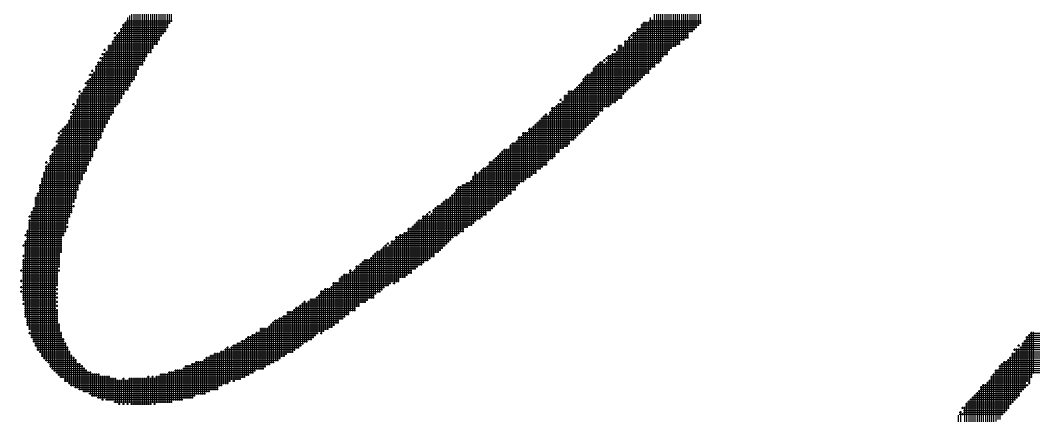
# Model space of a CAD drawing. Header units: feet. Extents: x 0 to 84100, y 0 to 59400.
# Drawn here: x 56824.1 to 57202.6, y 2799.3 to 2947 of the extents above; entities that cross this region are included whole.
import ezdxf

# ---------------------------------------------------------------- set-up
doc = ezdxf.new("R2010")
doc.units = ezdxf.units.FT
doc.header["$LTSCALE"] = 550
doc.header["$MEASUREMENT"] = 0
doc.layers.add('CX-MISC', color=2, linetype='CONTINUOUS')

# ---------------------------------------------------------------- blocks, each defined once
blk = doc.blocks.new('CXGLOGO-싸인2')
at = {"layer": 'CX-MISC'}
for p, q in [((9599.08, -1047.627), (9599.08, -1049.96)), ((9599.158, -1047.472), (9599.158, -1049.805)), ((9599.236, -1047.472), (9599.236, -1049.727)), ((9598.769, -1048.016), (9598.769, -1050.427)), ((9598.847, -1047.938), (9598.847, -1050.271)), ((9598.925, -1047.783), (9598.925, -1050.193)), ((9599.002, -1047.783), (9599.002, -1050.116)), ((9618.909, -1048.016), (9618.909, -1049.882)), ((9618.987, -1047.783), (9618.987, -1049.805)), ((9598.458, -1048.405), (9598.458, -1050.893)), ((9598.536, -1048.327), (9598.536, -1050.738)), ((9598.614, -1048.249), (9598.614, -1050.582)), ((9598.691, -1048.094), (9598.691, -1050.582)), ((9618.365, -1048.405), (9618.365, -1050.427)), ((9618.442, -1048.405), (9618.442, -1050.349)), ((9618.52, -1048.405), (9618.52, -1050.349)), ((9618.598, -1048.327), (9618.598, -1050.116)), ((9618.676, -1048.249), (9618.676, -1050.116)), ((9618.753, -1048.172), (9618.753, -1050.038)), ((9618.831, -1048.094), (9618.831, -1049.96)), ((9598.225, -1048.716), (9598.225, -1051.204)), ((9598.303, -1048.638), (9598.303, -1051.049)), ((9598.38, -1048.483), (9598.38, -1050.893)), ((9618.054, -1048.716), (9618.054, -1050.66)), ((9618.131, -1048.561), (9618.131, -1050.582)), ((9618.209, -1048.638), (9618.209, -1050.582)), ((9618.287, -1048.561), (9618.287, -1050.427)), ((9597.991, -1049.027), (9597.991, -1051.515)), ((9598.069, -1048.949), (9598.069, -1051.36)), ((9598.147, -1048.872), (9598.147, -1051.36)), ((9617.431, -1049.183), (9617.431, -1051.282)), ((9617.509, -1049.183), (9617.509, -1051.204)), ((9617.587, -1049.027), (9617.587, -1051.049)), ((9617.665, -1049.027), (9617.665, -1050.971)), ((9617.743, -1048.949), (9617.743, -1050.971)), ((9617.82, -1049.027), (9617.82, -1050.816)), ((9617.898, -1048.872), (9617.898, -1050.738)), ((9617.976, -1048.872), (9617.976, -1050.66)), ((9597.603, -1049.571), (9597.603, -1052.293)), ((9597.68, -1049.494), (9597.68, -1052.137)), ((9597.758, -1049.338), (9597.758, -1051.982)), ((9597.836, -1049.26), (9597.836, -1051.904)), ((9597.914, -1049.26), (9597.914, -1051.749)), ((9617.12, -1049.571), (9617.12, -1051.515)), ((9617.276, -1049.338), (9617.276, -1051.438)), ((9617.354, -1049.338), (9617.354, -1051.282)), ((9597.408, -1049.844), (9599.119, -1049.844)), ((9597.408, -1049.921), (9599.119, -1049.921)), ((9597.447, -1049.805), (9597.447, -1052.449)), ((9597.486, -1049.766), (9599.197, -1049.766)), ((9597.525, -1049.727), (9597.525, -1052.293)), ((9597.564, -1049.688), (9599.275, -1049.688)), ((9616.771, -1049.844), (9618.948, -1049.844)), ((9616.771, -1049.921), (9618.87, -1049.921)), ((9616.809, -1049.805), (9616.809, -1051.826)), ((9616.848, -1049.766), (9619.026, -1049.766)), ((9616.887, -1049.727), (9616.887, -1051.749)), ((9616.965, -1049.727), (9616.965, -1051.671)), ((9617.043, -1049.727), (9617.043, -1051.671)), ((9617.082, -1049.688), (9619.026, -1049.688)), ((9617.198, -1049.649), (9617.198, -1051.438)), ((9597.097, -1050.155), (9597.175, -1050.155)), ((9597.097, -1050.31), (9598.808, -1050.31)), ((9597.136, -1050.116), (9597.136, -1050.193)), ((9597.136, -1050.271), (9597.136, -1052.915)), ((9597.175, -1050.232), (9598.886, -1050.232)), ((9597.214, -1050.193), (9597.214, -1052.837)), ((9597.253, -1050.155), (9598.963, -1050.155)), ((9597.292, -1050.116), (9597.292, -1052.76)), ((9597.331, -1049.999), (9599.041, -1049.999)), ((9597.331, -1050.077), (9599.041, -1050.077)), ((9597.369, -1049.96), (9597.369, -1052.604)), ((9616.304, -1050.31), (9616.382, -1050.31)), ((9616.343, -1050.271), (9616.343, -1052.215)), ((9616.382, -1050.232), (9618.559, -1050.232)), ((9616.421, -1050.193), (9616.421, -1050.271)), ((9616.459, -1050.155), (9618.559, -1050.155)), ((9616.459, -1050.31), (9618.559, -1050.31)), ((9616.498, -1050.116), (9616.498, -1052.137)), ((9616.576, -1050.116), (9616.576, -1052.06)), ((9616.615, -1049.999), (9618.792, -1049.999)), ((9616.615, -1050.077), (9618.715, -1050.077)), ((9616.654, -1049.96), (9616.654, -1051.982)), ((9616.732, -1049.96), (9616.732, -1051.904)), ((9596.864, -1050.621), (9598.575, -1050.621)), ((9596.864, -1050.699), (9598.575, -1050.699)), ((9596.903, -1050.582), (9596.903, -1053.382)), ((9596.981, -1050.582), (9596.981, -1053.226)), ((9597.019, -1050.466), (9598.73, -1050.466)), ((9597.019, -1050.543), (9598.73, -1050.543)), ((9597.058, -1050.427), (9597.058, -1053.148)), ((9597.097, -1050.388), (9598.808, -1050.388)), ((9615.915, -1050.621), (9616.071, -1050.621)), ((9615.915, -1050.699), (9617.937, -1050.699)), ((9615.954, -1050.582), (9615.954, -1052.604)), ((9616.032, -1050.582), (9616.032, -1052.604)), ((9616.11, -1050.66), (9616.11, -1052.449)), ((9616.148, -1050.466), (9618.248, -1050.466)), ((9616.148, -1050.543), (9618.248, -1050.543)), ((9616.148, -1050.621), (9618.092, -1050.621)), ((9616.187, -1050.427), (9616.187, -1052.371)), ((9616.265, -1050.427), (9616.265, -1052.293)), ((9616.304, -1050.388), (9618.403, -1050.388)), ((9616.421, -1050.349), (9616.421, -1052.137)), ((9596.592, -1051.049), (9596.592, -1051.127)), ((9596.631, -1050.932), (9598.341, -1050.932)), ((9596.67, -1050.893), (9596.67, -1050.971)), ((9596.67, -1051.049), (9596.67, -1053.848)), ((9596.708, -1050.777), (9596.786, -1050.777)), ((9596.708, -1051.01), (9598.341, -1051.01)), ((9596.747, -1050.738), (9596.747, -1050.816)), ((9596.747, -1050.893), (9596.747, -1053.693)), ((9596.786, -1050.854), (9598.497, -1050.854)), ((9596.825, -1050.816), (9596.825, -1053.537)), ((9596.864, -1050.777), (9598.497, -1050.777)), ((9615.487, -1051.049), (9615.487, -1051.127)), ((9615.526, -1051.01), (9617.626, -1051.01)), ((9615.565, -1050.971), (9615.565, -1052.915)), ((9615.643, -1050.971), (9615.643, -1052.837)), ((9615.682, -1050.932), (9617.781, -1050.932)), ((9615.721, -1050.893), (9615.721, -1052.76)), ((9615.76, -1050.777), (9615.837, -1050.777)), ((9615.799, -1050.738), (9615.799, -1050.816)), ((9615.799, -1050.893), (9615.799, -1052.76)), ((9615.837, -1050.854), (9617.781, -1050.854)), ((9615.876, -1050.816), (9615.876, -1052.682)), ((9615.915, -1050.777), (9617.859, -1050.777)), ((9596.397, -1051.399), (9598.03, -1051.399)), ((9596.436, -1051.36), (9596.436, -1054.47)), ((9596.475, -1051.243), (9598.186, -1051.243)), ((9596.475, -1051.321), (9598.186, -1051.321)), ((9596.514, -1051.204), (9596.514, -1054.159)), ((9596.553, -1051.088), (9598.264, -1051.088)), ((9596.592, -1051.204), (9596.592, -1054.081)), ((9596.631, -1051.165), (9598.264, -1051.165)), ((9615.021, -1051.438), (9615.021, -1053.382)), ((9615.06, -1051.399), (9617.315, -1051.399)), ((9615.099, -1051.36), (9615.099, -1053.304)), ((9615.138, -1051.321), (9617.315, -1051.321)), ((9615.176, -1051.282), (9615.176, -1053.226)), ((9615.215, -1051.243), (9615.371, -1051.243)), ((9615.254, -1051.204), (9615.254, -1053.071)), ((9615.332, -1051.204), (9615.332, -1053.071)), ((9615.371, -1051.165), (9615.449, -1051.165)), ((9615.41, -1051.127), (9615.41, -1051.204)), ((9615.41, -1051.282), (9615.41, -1052.915)), ((9615.449, -1051.088), (9617.548, -1051.088)), ((9615.449, -1051.243), (9617.47, -1051.243)), ((9615.487, -1051.204), (9615.487, -1052.915)), ((9615.526, -1051.165), (9617.548, -1051.165)), ((9596.164, -1051.71), (9597.953, -1051.71)), ((9596.203, -1051.671), (9596.203, -1051.749)), ((9596.203, -1051.826), (9596.203, -1054.937)), ((9596.242, -1051.554), (9596.32, -1051.554)), ((9596.242, -1051.788), (9597.875, -1051.788)), ((9596.281, -1051.515), (9596.281, -1051.593)), ((9596.281, -1051.671), (9596.281, -1054.781)), ((9596.32, -1051.632), (9597.953, -1051.632)), ((9596.359, -1051.593), (9596.359, -1054.548)), ((9596.397, -1051.477), (9598.03, -1051.477)), ((9596.397, -1051.554), (9597.953, -1051.554)), ((9614.632, -1051.826), (9614.632, -1053.77)), ((9614.671, -1051.788), (9616.848, -1051.788)), ((9614.71, -1051.749), (9614.71, -1053.693)), ((9614.749, -1051.71), (9616.926, -1051.71)), ((9614.788, -1051.671), (9614.788, -1053.615)), ((9614.865, -1051.671), (9614.865, -1053.537)), ((9614.904, -1051.632), (9617.082, -1051.632)), ((9614.943, -1051.593), (9614.943, -1053.459)), ((9614.982, -1051.477), (9617.159, -1051.477)), ((9614.982, -1051.554), (9617.082, -1051.554)), ((9595.97, -1052.215), (9595.97, -1055.403)), ((9596.009, -1052.021), (9597.719, -1052.021)), ((9596.009, -1052.176), (9597.642, -1052.176)), ((9596.047, -1051.982), (9596.047, -1052.06)), ((9596.047, -1052.137), (9596.047, -1055.326)), ((9596.086, -1051.943), (9597.797, -1051.943)), ((9596.086, -1052.099), (9597.719, -1052.099)), ((9596.125, -1051.904), (9596.125, -1055.092)), ((9596.164, -1051.865), (9597.875, -1051.865)), ((9614.321, -1052.215), (9614.321, -1054.081)), ((9614.36, -1052.176), (9616.382, -1052.176)), ((9614.399, -1052.137), (9614.399, -1054.004)), ((9614.438, -1052.099), (9616.537, -1052.099)), ((9614.477, -1052.06), (9614.477, -1053.926)), ((9614.515, -1052.021), (9616.615, -1052.021)), ((9614.554, -1051.982), (9614.554, -1053.848)), ((9614.593, -1051.865), (9616.771, -1051.865)), ((9614.593, -1051.943), (9616.693, -1051.943)), ((9595.775, -1052.332), (9595.853, -1052.332)), ((9595.775, -1052.487), (9597.408, -1052.487)), ((9595.775, -1052.565), (9597.408, -1052.565)), ((9595.814, -1052.293), (9595.814, -1052.371)), ((9595.814, -1052.449), (9595.814, -1055.792)), ((9595.853, -1052.41), (9597.486, -1052.41)), ((9595.892, -1052.371), (9595.892, -1055.637)), ((9595.931, -1052.254), (9597.642, -1052.254)), ((9595.931, -1052.332), (9597.486, -1052.332)), ((9613.893, -1052.487), (9616.071, -1052.487)), ((9613.893, -1052.565), (9616.071, -1052.565)), ((9613.932, -1052.449), (9613.932, -1054.393)), ((9614.01, -1052.449), (9614.01, -1054.393)), ((9614.049, -1052.332), (9616.226, -1052.332)), ((9614.049, -1052.41), (9616.148, -1052.41)), ((9614.088, -1052.293), (9614.088, -1054.315)), ((9614.166, -1052.293), (9614.166, -1054.159)), ((9614.243, -1052.293), (9614.243, -1054.159)), ((9614.282, -1052.254), (9616.304, -1052.254)), ((9595.542, -1052.798), (9595.62, -1052.798)), ((9595.581, -1052.76), (9595.581, -1052.837)), ((9595.62, -1052.876), (9597.175, -1052.876)), ((9595.62, -1052.954), (9597.097, -1052.954)), ((9595.659, -1052.837), (9595.659, -1056.337)), ((9595.698, -1052.643), (9597.331, -1052.643)), ((9595.698, -1052.721), (9597.331, -1052.721)), ((9595.698, -1052.798), (9597.253, -1052.798)), ((9595.736, -1052.604), (9595.736, -1056.025)), ((9613.427, -1052.954), (9615.371, -1052.954)), ((9613.466, -1052.915), (9613.466, -1054.859)), ((9613.543, -1052.915), (9613.543, -1054.781)), ((9613.582, -1052.876), (9615.604, -1052.876)), ((9613.621, -1052.837), (9613.621, -1054.626)), ((9613.66, -1052.798), (9615.682, -1052.798)), ((9613.699, -1052.76), (9613.699, -1054.626)), ((9613.738, -1052.643), (9613.816, -1052.643)), ((9613.777, -1052.604), (9613.777, -1052.682)), ((9613.777, -1052.76), (9613.777, -1054.47)), ((9613.816, -1052.721), (9615.837, -1052.721)), ((9613.855, -1052.682), (9613.855, -1054.47)), ((9613.893, -1052.643), (9615.915, -1052.643)), ((9595.464, -1053.109), (9597.097, -1053.109)), ((9595.464, -1053.265), (9596.942, -1053.265)), ((9595.464, -1053.343), (9596.942, -1053.343)), ((9595.503, -1053.071), (9595.503, -1053.148)), ((9595.503, -1053.226), (9595.503, -1056.881)), ((9595.542, -1053.032), (9597.097, -1053.032)), ((9595.542, -1053.187), (9597.019, -1053.187)), ((9595.581, -1052.993), (9595.581, -1056.492)), ((9613.038, -1053.343), (9615.06, -1053.343)), ((9613.077, -1053.304), (9613.077, -1055.17)), ((9613.116, -1053.265), (9615.138, -1053.265)), ((9613.155, -1053.226), (9613.155, -1055.092)), ((9613.194, -1053.187), (9613.271, -1053.187)), ((9613.232, -1053.148), (9613.232, -1055.092)), ((9613.31, -1053.226), (9613.31, -1054.937)), ((9613.349, -1053.109), (9615.215, -1053.109)), ((9613.349, -1053.187), (9615.215, -1053.187)), ((9613.388, -1053.071), (9613.388, -1054.859)), ((9613.427, -1053.032), (9615.371, -1053.032)), ((9595.153, -1053.732), (9596.708, -1053.732)), ((9595.192, -1053.693), (9595.192, -1057.736)), ((9595.231, -1053.654), (9596.786, -1053.654)), ((9595.27, -1053.615), (9595.27, -1057.581)), ((9595.309, -1053.576), (9596.786, -1053.576)), ((9595.348, -1053.537), (9595.348, -1057.27)), ((9595.387, -1053.421), (9596.864, -1053.421)), ((9595.387, -1053.498), (9596.864, -1053.498)), ((9595.425, -1053.382), (9595.425, -1057.036)), ((9612.571, -1053.732), (9614.671, -1053.732)), ((9612.61, -1053.693), (9612.61, -1055.559)), ((9612.688, -1053.693), (9612.688, -1055.481)), ((9612.727, -1053.654), (9614.749, -1053.654)), ((9612.766, -1053.615), (9612.766, -1055.403)), ((9612.805, -1053.576), (9614.827, -1053.576)), ((9612.844, -1053.537), (9612.844, -1055.403)), ((9612.883, -1053.498), (9614.904, -1053.498)), ((9612.921, -1053.459), (9612.921, -1055.248)), ((9612.96, -1053.421), (9614.982, -1053.421)), ((9612.999, -1053.382), (9612.999, -1055.248)), ((9594.998, -1053.887), (9595.075, -1053.887)), ((9594.998, -1054.043), (9596.631, -1054.043)), ((9595.037, -1053.848), (9595.037, -1053.926)), ((9595.037, -1054.004), (9595.037, -1058.903)), ((9595.075, -1053.809), (9596.708, -1053.809)), ((9595.075, -1053.965), (9596.631, -1053.965)), ((9595.114, -1053.77), (9595.114, -1053.848)), ((9595.114, -1053.926), (9595.114, -1058.358)), ((9595.153, -1053.887), (9596.631, -1053.887)), ((9612.183, -1054.043), (9614.36, -1054.043)), ((9612.222, -1054.004), (9612.222, -1055.792)), ((9612.299, -1054.004), (9612.299, -1055.714)), ((9612.338, -1053.887), (9614.515, -1053.887)), ((9612.338, -1053.965), (9614.438, -1053.965)), ((9612.377, -1053.848), (9612.377, -1055.714)), ((9612.455, -1053.848), (9612.455, -1055.637)), ((9612.533, -1053.848), (9612.533, -1055.559)), ((9612.571, -1053.809), (9614.593, -1053.809)), ((9594.803, -1054.47), (9594.803, -1054.548)), ((9594.842, -1054.431), (9596.475, -1054.431)), ((9594.881, -1054.393), (9594.881, -1062.791)), ((9594.92, -1054.198), (9596.475, -1054.198)), ((9594.92, -1054.354), (9596.475, -1054.354)), ((9594.959, -1054.159), (9594.959, -1054.237)), ((9594.959, -1054.315), (9594.959, -1059.602)), ((9594.998, -1054.12), (9596.553, -1054.12)), ((9594.998, -1054.276), (9596.475, -1054.276)), ((9611.677, -1054.47), (9611.677, -1056.337)), ((9611.755, -1054.47), (9611.755, -1056.259)), ((9611.833, -1054.47), (9611.833, -1056.181)), ((9611.872, -1054.354), (9614.049, -1054.354)), ((9611.872, -1054.431), (9613.893, -1054.431)), ((9611.911, -1054.315), (9611.911, -1056.181)), ((9611.949, -1054.276), (9614.127, -1054.276)), ((9611.988, -1054.237), (9611.988, -1056.025)), ((9612.066, -1054.237), (9612.066, -1056.025)), ((9612.105, -1054.198), (9614.127, -1054.198)), ((9612.144, -1054.159), (9612.144, -1055.87)), ((9612.183, -1054.12), (9614.282, -1054.12)), ((9594.687, -1054.742), (9596.32, -1054.742)), ((9594.687, -1054.82), (9596.242, -1054.82)), ((9594.726, -1054.704), (9594.726, -1062.635)), ((9594.764, -1054.509), (9596.397, -1054.509)), ((9594.764, -1054.665), (9596.32, -1054.665)), ((9594.803, -1054.626), (9594.803, -1062.713)), ((9594.842, -1054.587), (9596.32, -1054.587)), ((9611.288, -1054.859), (9611.288, -1056.648)), ((9611.327, -1054.82), (9613.505, -1054.82)), ((9611.366, -1054.781), (9611.366, -1056.57)), ((9611.405, -1054.742), (9613.582, -1054.742)), ((9611.444, -1054.704), (9611.444, -1056.492)), ((9611.483, -1054.665), (9613.582, -1054.665)), ((9611.522, -1054.626), (9611.522, -1056.414)), ((9611.561, -1054.587), (9613.738, -1054.587)), ((9611.599, -1054.548), (9611.599, -1056.414)), ((9611.638, -1054.509), (9613.738, -1054.509)), ((9594.531, -1054.976), (9594.609, -1054.976)), ((9594.531, -1055.131), (9596.086, -1055.131)), ((9594.531, -1055.209), (9596.086, -1055.209)), ((9594.57, -1054.937), (9594.57, -1055.015)), ((9594.57, -1055.092), (9594.57, -1062.402)), ((9594.609, -1055.053), (9596.164, -1055.053)), ((9594.648, -1055.015), (9594.648, -1062.48)), ((9594.687, -1054.898), (9596.242, -1054.898)), ((9594.687, -1054.976), (9596.164, -1054.976)), ((9610.822, -1055.248), (9610.822, -1057.036)), ((9610.861, -1055.209), (9613.038, -1055.209)), ((9610.9, -1055.17), (9610.9, -1056.959)), ((9610.977, -1055.17), (9610.977, -1056.959)), ((9611.016, -1055.131), (9613.116, -1055.131)), ((9611.055, -1055.092), (9611.055, -1056.803)), ((9611.094, -1054.976), (9613.271, -1054.976)), ((9611.094, -1055.053), (9613.271, -1055.053)), ((9611.133, -1054.937), (9611.133, -1056.803)), ((9611.211, -1054.937), (9611.211, -1056.725)), ((9611.25, -1054.898), (9613.349, -1054.898)), ((9594.376, -1055.598), (9595.931, -1055.598)), ((9594.415, -1055.559), (9594.415, -1062.246)), ((9594.453, -1055.365), (9596.009, -1055.365)), ((9594.453, -1055.442), (9595.931, -1055.442)), ((9594.453, -1055.52), (9595.931, -1055.52)), ((9594.492, -1055.326), (9594.492, -1062.324)), ((9594.531, -1055.287), (9596.086, -1055.287)), ((9610.472, -1055.52), (9612.649, -1055.52)), ((9610.472, -1055.598), (9612.494, -1055.598)), ((9610.511, -1055.481), (9610.511, -1057.27)), ((9610.55, -1055.365), (9610.627, -1055.365)), ((9610.55, -1055.442), (9612.727, -1055.442)), ((9610.589, -1055.326), (9610.589, -1057.192)), ((9610.666, -1055.403), (9610.666, -1057.114)), ((9610.705, -1055.365), (9612.883, -1055.365)), ((9610.744, -1055.326), (9610.744, -1057.114)), ((9610.783, -1055.287), (9612.883, -1055.287)), ((9594.298, -1055.831), (9595.775, -1055.831)), ((9594.298, -1055.909), (9595.775, -1055.909)), ((9594.298, -1055.987), (9595.775, -1055.987)), ((9594.337, -1055.792), (9594.337, -1062.091)), ((9594.376, -1055.676), (9595.853, -1055.676)), ((9594.376, -1055.753), (9595.853, -1055.753)), ((9609.85, -1055.987), (9612.105, -1055.987)), ((9609.889, -1055.948), (9609.889, -1057.736)), ((9609.928, -1055.909), (9612.105, -1055.909)), ((9609.967, -1055.87), (9609.967, -1057.658)), ((9610.044, -1055.87), (9610.044, -1057.581)), ((9610.083, -1055.831), (9612.183, -1055.831)), ((9610.122, -1055.792), (9610.122, -1057.581)), ((9610.2, -1055.792), (9610.2, -1057.425)), ((9610.239, -1055.753), (9612.26, -1055.753)), ((9610.278, -1055.714), (9610.278, -1057.425)), ((9610.355, -1055.714), (9610.355, -1057.347)), ((9610.394, -1055.676), (9612.416, -1055.676)), ((9610.433, -1055.637), (9610.433, -1057.347)), ((9594.142, -1056.298), (9595.698, -1056.298)), ((9594.142, -1056.375), (9595.62, -1056.375)), ((9594.181, -1056.259), (9594.181, -1061.857)), ((9594.22, -1056.142), (9595.698, -1056.142)), ((9594.22, -1056.22), (9595.698, -1056.22)), ((9594.259, -1056.103), (9594.259, -1062.013)), ((9594.298, -1056.064), (9595.698, -1056.064)), ((9609.461, -1056.375), (9611.638, -1056.375)), ((9609.5, -1056.337), (9609.5, -1058.047)), ((9609.578, -1056.337), (9609.578, -1057.969)), ((9609.617, -1056.298), (9611.716, -1056.298)), ((9609.655, -1056.259), (9609.655, -1057.892)), ((9609.694, -1056.22), (9611.794, -1056.22)), ((9609.733, -1056.181), (9609.733, -1057.814)), ((9609.772, -1056.142), (9611.949, -1056.142)), ((9609.811, -1056.103), (9609.811, -1057.736)), ((9609.85, -1056.064), (9611.949, -1056.064)), ((9594.065, -1056.686), (9595.542, -1056.686)), ((9594.103, -1056.648), (9594.103, -1061.702)), ((9594.142, -1056.453), (9595.62, -1056.453)), ((9594.142, -1056.531), (9595.542, -1056.531)), ((9594.142, -1056.609), (9595.62, -1056.609)), ((9595.581, -1056.57), (9595.581, -1056.648)), ((9609.033, -1056.725), (9609.033, -1058.514)), ((9609.072, -1056.686), (9611.25, -1056.686)), ((9609.111, -1056.648), (9609.111, -1058.358)), ((9609.15, -1056.609), (9611.327, -1056.609)), ((9609.189, -1056.57), (9609.189, -1058.358)), ((9609.267, -1056.57), (9609.267, -1058.281)), ((9609.306, -1056.531), (9611.405, -1056.531)), ((9609.344, -1056.492), (9609.344, -1058.203)), ((9609.383, -1056.453), (9611.483, -1056.453)), ((9609.422, -1056.414), (9609.422, -1058.125)), ((9593.909, -1056.997), (9595.464, -1056.997)), ((9593.948, -1056.959), (9593.948, -1057.036)), ((9593.948, -1057.114), (9593.948, -1061.235)), ((9593.987, -1056.842), (9595.542, -1056.842)), ((9593.987, -1056.92), (9595.464, -1056.92)), ((9593.987, -1057.075), (9595.387, -1057.075)), ((9594.026, -1056.803), (9594.026, -1061.546)), ((9594.065, -1056.764), (9595.542, -1056.764)), ((9608.489, -1057.114), (9608.489, -1058.825)), ((9608.567, -1057.114), (9608.567, -1058.825)), ((9608.606, -1056.997), (9610.861, -1056.997)), ((9608.606, -1057.075), (9610.783, -1057.075)), ((9608.645, -1056.959), (9608.645, -1058.747)), ((9608.722, -1056.959), (9608.722, -1058.669)), ((9608.761, -1056.92), (9608.839, -1056.92)), ((9608.8, -1056.881), (9608.8, -1058.669)), ((9608.839, -1056.842), (9608.917, -1056.842)), ((9608.878, -1056.803), (9608.878, -1056.881)), ((9608.878, -1056.959), (9608.878, -1058.592)), ((9608.917, -1056.92), (9611.016, -1056.92)), ((9608.956, -1056.881), (9608.956, -1058.514)), ((9608.995, -1056.764), (9611.172, -1056.764)), ((9608.995, -1056.842), (9611.016, -1056.842)), ((9593.87, -1057.503), (9593.87, -1061.08)), ((9593.909, -1057.153), (9595.387, -1057.153)), ((9593.909, -1057.231), (9595.387, -1057.231)), ((9593.909, -1057.309), (9595.309, -1057.309)), ((9593.909, -1057.386), (9595.387, -1057.386)), ((9593.909, -1057.464), (9595.309, -1057.464)), ((9595.348, -1057.347), (9595.348, -1057.425)), ((9608.061, -1057.464), (9610.161, -1057.464)), ((9608.1, -1057.425), (9608.1, -1059.136)), ((9608.178, -1057.425), (9608.178, -1059.136)), ((9608.217, -1057.386), (9610.316, -1057.386)), ((9608.256, -1057.347), (9608.256, -1058.98)), ((9608.295, -1057.309), (9610.472, -1057.309)), ((9608.334, -1057.27), (9608.334, -1058.98)), ((9608.372, -1057.231), (9610.55, -1057.231)), ((9608.411, -1057.192), (9608.411, -1058.903)), ((9608.45, -1057.153), (9610.627, -1057.153)), ((9593.754, -1057.697), (9595.231, -1057.697)), ((9593.792, -1057.658), (9593.792, -1057.736)), ((9593.792, -1057.892), (9593.792, -1060.769)), ((9593.831, -1057.542), (9595.309, -1057.542)), ((9593.831, -1057.62), (9595.231, -1057.62)), ((9593.831, -1057.775), (9595.153, -1057.775)), ((9593.831, -1057.853), (9595.153, -1057.853)), ((9607.478, -1057.892), (9607.478, -1059.447)), ((9607.556, -1057.892), (9607.556, -1059.525)), ((9607.595, -1057.775), (9609.772, -1057.775)), ((9607.595, -1057.853), (9609.694, -1057.853)), ((9607.634, -1057.736), (9607.634, -1059.447)), ((9607.711, -1057.736), (9607.711, -1059.447)), ((9607.75, -1057.697), (9609.928, -1057.697)), ((9607.789, -1057.658), (9607.789, -1059.291)), ((9607.867, -1057.658), (9607.867, -1059.291)), ((9607.906, -1057.62), (9610.005, -1057.62)), ((9607.945, -1057.581), (9607.945, -1059.291)), ((9608.023, -1057.581), (9608.023, -1059.214)), ((9608.061, -1057.542), (9610.161, -1057.542)), ((9593.676, -1058.086), (9595.153, -1058.086)), ((9593.715, -1058.047), (9593.715, -1058.125)), ((9593.754, -1057.931), (9595.153, -1057.931)), ((9593.754, -1058.008), (9595.153, -1058.008)), ((9593.754, -1058.164), (9595.153, -1058.164)), ((9593.754, -1058.242), (9595.153, -1058.242)), ((9607.051, -1058.242), (9609.306, -1058.242)), ((9607.089, -1058.203), (9607.089, -1059.758)), ((9607.128, -1058.164), (9609.383, -1058.164)), ((9607.167, -1058.125), (9607.167, -1059.68)), ((9607.206, -1058.086), (9607.284, -1058.086)), ((9607.245, -1058.047), (9607.245, -1059.602)), ((9607.284, -1058.008), (9607.362, -1058.008)), ((9607.323, -1057.969), (9607.323, -1058.047)), ((9607.323, -1058.125), (9607.323, -1059.602)), ((9607.362, -1058.086), (9609.461, -1058.086)), ((9607.4, -1058.047), (9607.4, -1059.525)), ((9607.439, -1057.931), (9609.617, -1057.931)), ((9607.439, -1058.008), (9609.539, -1058.008)), ((9593.676, -1058.475), (9595.075, -1058.475)), ((9593.676, -1058.63), (9595.075, -1058.63)), ((9593.715, -1058.436), (9593.715, -1058.514)), ((9593.715, -1058.592), (9593.715, -1060.147)), ((9593.754, -1058.319), (9595.153, -1058.319)), ((9593.754, -1058.397), (9595.075, -1058.397)), ((9593.754, -1058.553), (9595.075, -1058.553)), ((9606.428, -1058.63), (9608.839, -1058.63)), ((9606.467, -1058.592), (9606.467, -1060.225)), ((9606.545, -1058.592), (9606.545, -1060.147)), ((9606.623, -1058.592), (9606.623, -1060.069)), ((9606.662, -1058.553), (9608.917, -1058.553)), ((9606.701, -1058.514), (9606.701, -1060.069)), ((9606.739, -1058.475), (9609.072, -1058.475)), ((9606.778, -1058.436), (9606.778, -1060.069)), ((9606.817, -1058.397), (9609.072, -1058.397)), ((9606.856, -1058.358), (9606.856, -1059.913)), ((9606.895, -1058.319), (9609.228, -1058.319)), ((9606.934, -1058.281), (9606.934, -1059.836)), ((9607.012, -1058.281), (9607.012, -1059.836)), ((9593.598, -1059.019), (9595.075, -1059.019)), ((9593.637, -1058.98), (9593.637, -1059.058)), ((9593.676, -1058.708), (9595.075, -1058.708)), ((9593.676, -1058.786), (9595.075, -1058.786)), ((9593.676, -1058.864), (9595.075, -1058.864)), ((9593.676, -1058.941), (9594.998, -1058.941)), ((9595.037, -1058.98), (9595.037, -1059.058)), ((9605.884, -1059.019), (9605.962, -1059.019)), ((9605.923, -1058.98), (9605.923, -1060.536)), ((9606.04, -1059.019), (9608.217, -1059.019)), ((9606.079, -1058.98), (9606.079, -1060.536)), ((9606.117, -1058.864), (9608.45, -1058.864)), ((9606.117, -1058.941), (9608.372, -1058.941)), ((9606.156, -1058.825), (9606.156, -1060.38)), ((9606.234, -1058.825), (9606.234, -1060.38)), ((9606.273, -1058.786), (9608.606, -1058.786)), ((9606.312, -1058.747), (9606.312, -1060.225)), ((9606.351, -1058.708), (9608.683, -1058.708)), ((9606.39, -1058.669), (9606.39, -1060.225)), ((9593.598, -1059.408), (9594.998, -1059.408)), ((9593.637, -1059.369), (9593.637, -1059.447)), ((9593.676, -1059.097), (9594.998, -1059.097)), ((9593.676, -1059.175), (9594.998, -1059.175)), ((9593.676, -1059.253), (9594.998, -1059.253)), ((9593.676, -1059.33), (9594.998, -1059.33)), ((9605.495, -1059.33), (9607.75, -1059.33)), ((9605.495, -1059.408), (9607.75, -1059.408)), ((9605.534, -1059.291), (9605.534, -1060.847)), ((9605.573, -1059.253), (9607.984, -1059.253)), ((9605.612, -1059.214), (9605.612, -1060.847)), ((9605.651, -1059.175), (9608.061, -1059.175)), ((9605.69, -1059.136), (9605.69, -1060.769)), ((9605.767, -1059.136), (9605.767, -1060.691)), ((9605.845, -1059.136), (9605.845, -1060.691)), ((9605.884, -1059.097), (9608.217, -1059.097)), ((9606.001, -1059.058), (9606.001, -1060.536)), ((9593.598, -1059.641), (9594.92, -1059.641)), ((9593.637, -1059.602), (9593.637, -1059.68)), ((9593.637, -1059.758), (9593.637, -1059.836)), ((9593.676, -1059.486), (9594.998, -1059.486)), ((9593.676, -1059.564), (9594.998, -1059.564)), ((9593.676, -1059.719), (9594.998, -1059.719)), ((9594.959, -1059.68), (9594.959, -1059.758)), ((9604.834, -1059.758), (9604.834, -1061.391)), ((9604.912, -1059.758), (9604.912, -1061.313)), ((9604.951, -1059.719), (9607.128, -1059.719)), ((9604.99, -1059.68), (9604.99, -1061.235)), ((9605.068, -1059.68), (9605.068, -1061.235)), ((9605.145, -1059.68), (9605.145, -1061.158)), ((9605.184, -1059.641), (9607.206, -1059.641)), ((9605.223, -1059.602), (9605.223, -1061.158)), ((9605.262, -1059.486), (9607.439, -1059.486)), ((9605.262, -1059.564), (9607.362, -1059.564)), ((9605.301, -1059.447), (9605.301, -1061.08)), ((9605.379, -1059.447), (9605.379, -1061.002)), ((9605.456, -1059.447), (9605.456, -1061.002)), ((9607.517, -1059.486), (9607.595, -1059.486)), ((9593.598, -1059.797), (9594.92, -1059.797)), ((9593.676, -1059.875), (9594.998, -1059.875)), ((9593.676, -1059.952), (9594.92, -1059.952)), ((9593.676, -1060.03), (9594.998, -1060.03)), ((9593.676, -1060.108), (9594.92, -1060.108)), ((9594.959, -1059.836), (9594.959, -1059.913)), ((9594.959, -1059.991), (9594.959, -1060.069)), ((9594.959, -1060.147), (9594.959, -1060.225)), ((9604.212, -1060.147), (9604.212, -1061.702)), ((9604.368, -1060.147), (9604.368, -1061.624)), ((9604.407, -1060.108), (9606.584, -1060.108)), ((9604.446, -1060.069), (9604.446, -1061.624)), ((9604.523, -1060.069), (9604.523, -1061.546)), ((9604.601, -1060.069), (9604.601, -1061.469)), ((9604.64, -1060.03), (9606.817, -1060.03)), ((9604.679, -1059.991), (9604.679, -1061.391)), ((9604.718, -1059.952), (9606.817, -1059.952)), ((9604.757, -1059.913), (9604.757, -1061.313)), ((9604.795, -1059.797), (9607.051, -1059.797)), ((9604.795, -1059.875), (9606.895, -1059.875)), ((9593.676, -1060.263), (9594.92, -1060.263)), ((9593.715, -1060.225), (9593.715, -1060.302)), ((9593.754, -1060.186), (9594.998, -1060.186)), ((9593.754, -1060.341), (9594.998, -1060.341)), ((9593.754, -1060.419), (9594.92, -1060.419)), ((9593.754, -1060.497), (9594.998, -1060.497)), ((9594.959, -1060.302), (9594.959, -1060.38)), ((9594.959, -1060.458), (9594.959, -1062.868)), ((9603.59, -1060.536), (9603.59, -1062.091)), ((9603.668, -1060.536), (9603.668, -1062.091)), ((9603.746, -1060.536), (9603.746, -1062.091)), ((9603.785, -1060.497), (9606.117, -1060.497)), ((9603.823, -1060.458), (9603.823, -1062.013)), ((9603.862, -1060.419), (9606.117, -1060.419)), ((9603.901, -1060.38), (9603.901, -1061.935)), ((9603.979, -1060.38), (9603.979, -1061.935)), ((9604.018, -1060.341), (9606.273, -1060.341)), ((9604.057, -1060.302), (9604.057, -1061.857)), ((9604.096, -1060.263), (9606.273, -1060.263)), ((9604.135, -1060.225), (9604.135, -1061.78)), ((9604.173, -1060.186), (9604.251, -1060.186)), ((9604.29, -1060.225), (9604.29, -1061.702)), ((9604.329, -1060.186), (9606.506, -1060.186)), ((9593.754, -1060.574), (9594.998, -1060.574)), ((9593.754, -1060.652), (9594.998, -1060.652)), ((9593.754, -1060.73), (9594.998, -1060.73)), ((9593.831, -1060.808), (9594.998, -1060.808)), ((9593.831, -1060.885), (9594.998, -1060.885)), ((9603.046, -1060.924), (9603.046, -1062.48)), ((9603.085, -1060.885), (9605.495, -1060.885)), ((9603.124, -1060.847), (9603.124, -1062.402)), ((9603.201, -1060.847), (9603.201, -1062.402)), ((9603.24, -1060.808), (9605.651, -1060.808)), ((9603.279, -1060.769), (9603.279, -1062.324)), ((9603.357, -1060.769), (9603.357, -1062.246)), ((9603.396, -1060.73), (9605.729, -1060.73)), ((9603.435, -1060.691), (9603.435, -1062.246)), ((9603.512, -1060.691), (9603.512, -1062.169)), ((9603.551, -1060.574), (9605.884, -1060.574)), ((9603.551, -1060.652), (9605.884, -1060.652)), ((9593.831, -1060.963), (9594.998, -1060.963)), ((9593.831, -1061.041), (9595.075, -1061.041)), ((9593.909, -1061.119), (9595.075, -1061.119)), ((9593.909, -1061.197), (9595.075, -1061.197)), ((9593.987, -1061.274), (9595.075, -1061.274)), ((9595.037, -1061.002), (9595.037, -1062.946)), ((9602.54, -1061.197), (9605.107, -1061.197)), ((9602.54, -1061.274), (9604.951, -1061.274)), ((9602.579, -1061.158), (9602.579, -1062.713)), ((9602.657, -1061.158), (9602.657, -1062.713)), ((9602.735, -1061.158), (9602.735, -1062.635)), ((9602.813, -1061.158), (9602.813, -1062.557)), ((9602.851, -1061.119), (9605.262, -1061.119)), ((9602.89, -1061.08), (9602.89, -1062.557)), ((9602.929, -1061.041), (9605.34, -1061.041)), ((9602.968, -1061.002), (9602.968, -1062.48)), ((9603.007, -1060.963), (9605.495, -1060.963)), ((9593.909, -1061.352), (9595.153, -1061.352)), ((9593.948, -1061.313), (9593.948, -1061.391)), ((9593.987, -1061.43), (9595.153, -1061.43)), ((9593.987, -1061.508), (9595.153, -1061.508)), ((9594.065, -1061.585), (9595.231, -1061.585)), ((9594.065, -1061.663), (9595.231, -1061.663)), ((9595.114, -1061.313), (9595.114, -1063.024)), ((9595.192, -1061.546), (9595.192, -1063.024)), ((9601.841, -1061.663), (9604.329, -1061.663)), ((9601.879, -1061.624), (9601.879, -1063.024)), ((9601.957, -1061.624), (9601.957, -1063.024)), ((9601.996, -1061.585), (9604.484, -1061.585)), ((9602.035, -1061.546), (9602.035, -1062.946)), ((9602.074, -1061.508), (9604.562, -1061.508)), ((9602.113, -1061.469), (9602.113, -1062.946)), ((9602.191, -1061.469), (9602.191, -1062.868)), ((9602.229, -1061.43), (9604.64, -1061.43)), ((9602.268, -1061.391), (9602.268, -1062.868)), ((9602.346, -1061.391), (9602.346, -1062.791)), ((9602.385, -1061.352), (9604.718, -1061.352)), ((9602.424, -1061.313), (9602.424, -1062.713)), ((9602.502, -1061.313), (9602.502, -1062.713)), ((9604.795, -1061.352), (9604.873, -1061.352)), ((9631.078, -1061.663), (9632.711, -1061.663)), ((9631.117, -1061.624), (9631.117, -1063.413)), ((9631.156, -1061.508), (9632.867, -1061.508)), ((9631.156, -1061.585), (9632.789, -1061.585)), ((9631.195, -1061.469), (9631.195, -1063.179)), ((9631.234, -1061.43), (9632.945, -1061.43)), ((9631.273, -1061.391), (9631.273, -1063.257)), ((9631.312, -1061.352), (9633.1, -1061.352)), ((9631.351, -1061.313), (9631.351, -1063.024)), ((9631.428, -1061.313), (9631.428, -1062.868)), ((9594.142, -1061.741), (9595.309, -1061.741)), ((9594.142, -1061.819), (9595.309, -1061.819)), ((9594.22, -1061.896), (9595.387, -1061.896)), ((9594.22, -1061.974), (9595.387, -1061.974)), ((9594.298, -1062.052), (9595.464, -1062.052)), ((9595.27, -1061.702), (9595.27, -1063.179)), ((9595.348, -1061.857), (9595.348, -1063.179)), ((9595.425, -1062.013), (9595.425, -1063.257)), ((9601.063, -1062.052), (9603.785, -1062.052)), ((9601.102, -1062.013), (9601.102, -1063.335)), ((9601.18, -1062.013), (9601.18, -1063.257)), ((9601.219, -1061.974), (9603.862, -1061.974)), ((9601.257, -1061.935), (9601.257, -1063.257)), ((9601.296, -1061.896), (9601.374, -1061.896)), ((9601.335, -1061.857), (9601.335, -1063.257)), ((9601.413, -1061.935), (9601.413, -1063.179)), ((9601.452, -1061.896), (9604.018, -1061.896)), ((9601.491, -1061.857), (9601.491, -1063.102)), ((9601.53, -1061.819), (9604.096, -1061.819)), ((9601.568, -1061.78), (9601.568, -1063.179)), ((9601.646, -1061.78), (9601.646, -1063.102)), ((9601.685, -1061.741), (9604.173, -1061.741)), ((9601.724, -1061.702), (9601.724, -1063.102)), ((9601.802, -1061.702), (9601.802, -1063.102)), ((9630.69, -1061.974), (9632.4, -1061.974)), ((9630.728, -1061.935), (9630.728, -1062.013)), ((9630.767, -1062.052), (9632.4, -1062.052)), ((9630.806, -1061.935), (9630.806, -1063.801)), ((9630.845, -1061.819), (9630.923, -1061.819)), ((9630.884, -1061.78), (9630.884, -1061.857)), ((9630.884, -1061.935), (9630.884, -1063.724)), ((9630.923, -1061.896), (9632.556, -1061.896)), ((9630.962, -1061.857), (9630.962, -1063.568)), ((9631.001, -1061.741), (9632.711, -1061.741)), ((9631.001, -1061.819), (9632.4, -1061.819)), ((9631.039, -1061.702), (9631.039, -1063.49)), ((9594.376, -1062.13), (9595.464, -1062.13)), ((9594.376, -1062.207), (9595.542, -1062.207)), ((9594.453, -1062.285), (9595.62, -1062.285)), ((9594.531, -1062.363), (9595.698, -1062.363)), ((9595.503, -1062.169), (9595.503, -1063.335)), ((9595.581, -1062.246), (9595.581, -1063.335)), ((9595.659, -1062.324), (9595.659, -1063.413)), ((9600.169, -1062.402), (9600.169, -1063.646)), ((9600.247, -1062.402), (9600.247, -1063.646)), ((9600.324, -1062.402), (9600.324, -1063.646)), ((9600.402, -1062.402), (9600.402, -1063.646)), ((9600.441, -1062.363), (9603.24, -1062.363)), ((9600.48, -1062.324), (9600.48, -1063.646)), ((9600.519, -1062.285), (9603.318, -1062.285)), ((9600.558, -1062.246), (9600.558, -1063.568)), ((9600.635, -1062.246), (9600.635, -1063.568)), ((9600.674, -1062.207), (9603.474, -1062.207)), ((9600.713, -1062.169), (9600.713, -1063.49)), ((9600.791, -1062.169), (9600.791, -1063.49)), ((9600.83, -1062.13), (9603.551, -1062.13)), ((9600.869, -1062.091), (9600.869, -1063.49)), ((9600.946, -1062.091), (9600.946, -1063.49)), ((9601.024, -1062.091), (9601.024, -1063.335)), ((9630.34, -1062.402), (9630.34, -1064.346)), ((9630.417, -1062.402), (9630.417, -1064.268)), ((9630.456, -1062.363), (9632.089, -1062.363)), ((9630.495, -1062.324), (9630.495, -1064.19)), ((9630.534, -1062.285), (9632.167, -1062.285)), ((9630.573, -1062.246), (9630.573, -1064.035)), ((9630.612, -1062.13), (9632.089, -1062.13)), ((9630.612, -1062.207), (9632.245, -1062.207)), ((9630.651, -1062.091), (9630.651, -1063.957)), ((9630.728, -1062.091), (9630.728, -1063.879)), ((9594.609, -1062.441), (9595.698, -1062.441)), ((9594.687, -1062.518), (9595.853, -1062.518)), ((9594.687, -1062.596), (9595.931, -1062.596)), ((9594.764, -1062.674), (9596.009, -1062.674)), ((9594.842, -1062.752), (9596.086, -1062.752)), ((9595.736, -1062.48), (9595.736, -1063.413)), ((9595.814, -1062.48), (9595.814, -1063.49)), ((9595.892, -1062.557), (9595.892, -1063.49)), ((9595.97, -1062.635), (9595.97, -1063.568)), ((9596.047, -1062.713), (9596.047, -1063.568)), ((9596.125, -1062.791), (9596.125, -1063.568)), ((9596.203, -1062.791), (9596.203, -1063.646)), ((9599.158, -1062.791), (9599.158, -1063.957)), ((9599.236, -1062.791), (9599.236, -1063.957)), ((9599.313, -1062.791), (9599.313, -1063.879)), ((9599.352, -1062.752), (9602.385, -1062.752)), ((9599.391, -1062.713), (9599.391, -1063.879)), ((9599.469, -1062.713), (9599.469, -1063.879)), ((9599.547, -1062.713), (9599.547, -1063.879)), ((9599.624, -1062.713), (9599.624, -1063.879)), ((9599.663, -1062.674), (9602.696, -1062.674)), ((9599.702, -1062.635), (9599.702, -1063.801)), ((9599.741, -1062.596), (9602.774, -1062.596)), ((9599.78, -1062.557), (9599.78, -1063.801)), ((9599.858, -1062.557), (9599.858, -1063.801)), ((9599.935, -1062.557), (9599.935, -1063.801)), ((9599.974, -1062.518), (9602.929, -1062.518)), ((9600.013, -1062.48), (9600.013, -1063.801)), ((9600.091, -1062.48), (9600.091, -1063.724)), ((9600.13, -1062.441), (9603.085, -1062.441)), ((9629.99, -1062.752), (9631.7, -1062.752)), ((9630.029, -1062.713), (9630.029, -1064.657)), ((9630.106, -1062.713), (9630.106, -1064.579)), ((9630.145, -1062.596), (9631.7, -1062.596)), ((9630.145, -1062.674), (9631.778, -1062.674)), ((9630.184, -1062.557), (9630.184, -1064.579)), ((9630.223, -1062.518), (9631.778, -1062.518)), ((9630.262, -1062.48), (9630.262, -1064.424)), ((9630.301, -1062.441), (9631.856, -1062.441)), ((9594.92, -1062.829), (9596.242, -1062.829)), ((9594.998, -1062.907), (9596.553, -1062.907)), ((9595.075, -1062.985), (9596.942, -1062.985)), ((9595.231, -1063.063), (9597.175, -1063.063)), ((9595.231, -1063.141), (9601.452, -1063.141)), ((9596.281, -1062.868), (9596.281, -1063.724)), ((9596.359, -1062.868), (9596.359, -1063.724)), ((9596.436, -1062.868), (9596.436, -1063.724)), ((9596.514, -1062.868), (9596.514, -1063.801)), ((9596.592, -1062.946), (9596.592, -1063.801)), ((9596.67, -1062.946), (9596.67, -1063.879)), ((9596.747, -1062.946), (9596.747, -1063.801)), ((9596.825, -1062.946), (9596.825, -1063.879)), ((9596.903, -1062.946), (9596.903, -1063.879)), ((9596.981, -1063.024), (9596.981, -1063.879)), ((9597.058, -1063.024), (9597.058, -1063.879)), ((9597.136, -1063.024), (9597.136, -1063.957)), ((9597.214, -1063.102), (9597.214, -1063.957)), ((9597.292, -1063.102), (9597.292, -1064.035)), ((9597.369, -1063.102), (9597.369, -1063.957)), ((9597.408, -1063.063), (9597.486, -1063.063)), ((9597.447, -1063.024), (9597.447, -1064.035)), ((9597.525, -1063.102), (9597.525, -1063.957)), ((9597.603, -1063.102), (9597.603, -1064.035)), ((9597.642, -1063.063), (9601.841, -1063.063)), ((9597.68, -1063.024), (9597.68, -1063.957)), ((9597.758, -1063.024), (9597.758, -1064.035)), ((9597.836, -1063.024), (9597.836, -1064.035)), ((9597.914, -1063.024), (9597.914, -1064.035)), ((9597.991, -1063.024), (9597.991, -1064.035)), ((9598.069, -1063.024), (9598.069, -1064.035)), ((9598.147, -1063.024), (9598.147, -1064.035)), ((9598.225, -1063.024), (9598.225, -1064.035)), ((9598.303, -1063.024), (9598.303, -1064.035)), ((9598.341, -1062.985), (9598.419, -1062.985)), ((9598.38, -1062.946), (9598.38, -1064.035)), ((9598.458, -1063.024), (9598.458, -1064.035)), ((9598.497, -1062.985), (9598.575, -1062.985)), ((9598.536, -1062.946), (9598.536, -1063.957)), ((9598.614, -1063.024), (9598.614, -1064.035)), ((9598.652, -1062.985), (9601.996, -1062.985)), ((9598.691, -1062.946), (9598.691, -1063.957)), ((9598.769, -1062.946), (9598.769, -1063.957)), ((9598.808, -1062.907), (9602.152, -1062.907)), ((9598.847, -1062.868), (9598.847, -1063.957)), ((9598.925, -1062.868), (9598.925, -1063.957)), ((9599.002, -1062.868), (9599.002, -1063.957)), ((9599.08, -1062.868), (9599.08, -1063.957)), ((9599.119, -1062.829), (9602.307, -1062.829)), ((9601.53, -1063.141), (9601.607, -1063.141)), ((9629.718, -1063.179), (9629.718, -1064.89)), ((9629.756, -1063.141), (9631.312, -1063.141)), ((9629.795, -1063.102), (9629.795, -1064.968)), ((9629.834, -1062.985), (9631.389, -1062.985)), ((9629.834, -1063.063), (9631.312, -1063.063)), ((9629.873, -1062.946), (9629.873, -1064.735)), ((9629.912, -1062.907), (9631.389, -1062.907)), ((9629.951, -1062.868), (9629.951, -1064.735)), ((9629.99, -1062.829), (9631.7, -1062.829)), ((9595.387, -1063.218), (9601.374, -1063.218)), ((9595.464, -1063.296), (9601.141, -1063.296)), ((9595.62, -1063.374), (9600.985, -1063.374)), ((9595.775, -1063.452), (9600.985, -1063.452)), ((9595.931, -1063.529), (9600.674, -1063.529)), ((9629.329, -1063.568), (9629.329, -1065.434)), ((9629.368, -1063.529), (9631.001, -1063.529)), ((9629.407, -1063.49), (9629.407, -1065.201)), ((9629.445, -1063.374), (9631.156, -1063.374)), ((9629.445, -1063.452), (9631.078, -1063.452)), ((9629.484, -1063.335), (9629.484, -1065.201)), ((9629.523, -1063.296), (9631.234, -1063.296)), ((9629.562, -1063.257), (9629.562, -1065.046)), ((9629.64, -1063.257), (9629.64, -1065.046)), ((9629.679, -1063.218), (9631.156, -1063.218)), ((9631.195, -1063.257), (9631.195, -1063.335)), ((9631.234, -1063.218), (9631.312, -1063.218)), ((9596.164, -1063.607), (9600.519, -1063.607)), ((9596.242, -1063.685), (9600.13, -1063.685)), ((9596.475, -1063.763), (9600.052, -1063.763)), ((9596.631, -1063.84), (9596.708, -1063.84)), ((9596.786, -1063.84), (9599.663, -1063.84)), ((9597.097, -1063.918), (9599.275, -1063.918)), ((9628.979, -1063.918), (9630.69, -1063.918)), ((9629.018, -1063.879), (9629.018, -1065.668)), ((9629.057, -1063.84), (9630.767, -1063.84)), ((9629.095, -1063.801), (9629.095, -1065.745)), ((9629.134, -1063.763), (9630.845, -1063.763)), ((9629.173, -1063.724), (9629.173, -1065.434)), ((9629.212, -1063.685), (9630.923, -1063.685)), ((9629.251, -1063.646), (9629.251, -1065.59)), ((9629.29, -1063.607), (9630.923, -1063.607)), ((9597.253, -1063.996), (9597.331, -1063.996)), ((9597.408, -1063.996), (9597.486, -1063.996)), ((9597.564, -1063.996), (9597.642, -1063.996)), ((9597.719, -1063.996), (9598.497, -1063.996)), ((9598.575, -1063.996), (9598.652, -1063.996)), ((9628.668, -1064.307), (9628.746, -1064.307)), ((9628.707, -1064.268), (9628.707, -1066.057)), ((9628.746, -1064.151), (9630.534, -1064.151)), ((9628.784, -1064.113), (9628.784, -1064.19)), ((9628.823, -1064.229), (9630.456, -1064.229)), ((9628.823, -1064.307), (9630.379, -1064.307)), ((9628.862, -1064.113), (9628.862, -1065.979)), ((9628.901, -1063.996), (9630.612, -1063.996)), ((9628.901, -1064.074), (9630.534, -1064.074)), ((9628.94, -1063.957), (9628.94, -1065.823)), ((9628.629, -1064.424), (9628.629, -1066.212)), ((9628.668, -1064.385), (9630.301, -1064.385)), ((9628.784, -1064.346), (9628.784, -1064.424))]:
    blk.add_line(p, q, dxfattribs=at)

msp = doc.modelspace()

# ---------------------------------------------------------------- block references
at = {"layer": 'CX-MISC', "xscale": 9.999999997671694, "yscale": 9.999999997671694, "zscale": 9.999999997671694}
msp.add_blockref('CXGLOGO-싸인2', (-39111.88, 13443.71), dxfattribs=at)

doc.saveas('drawing.dxf')
